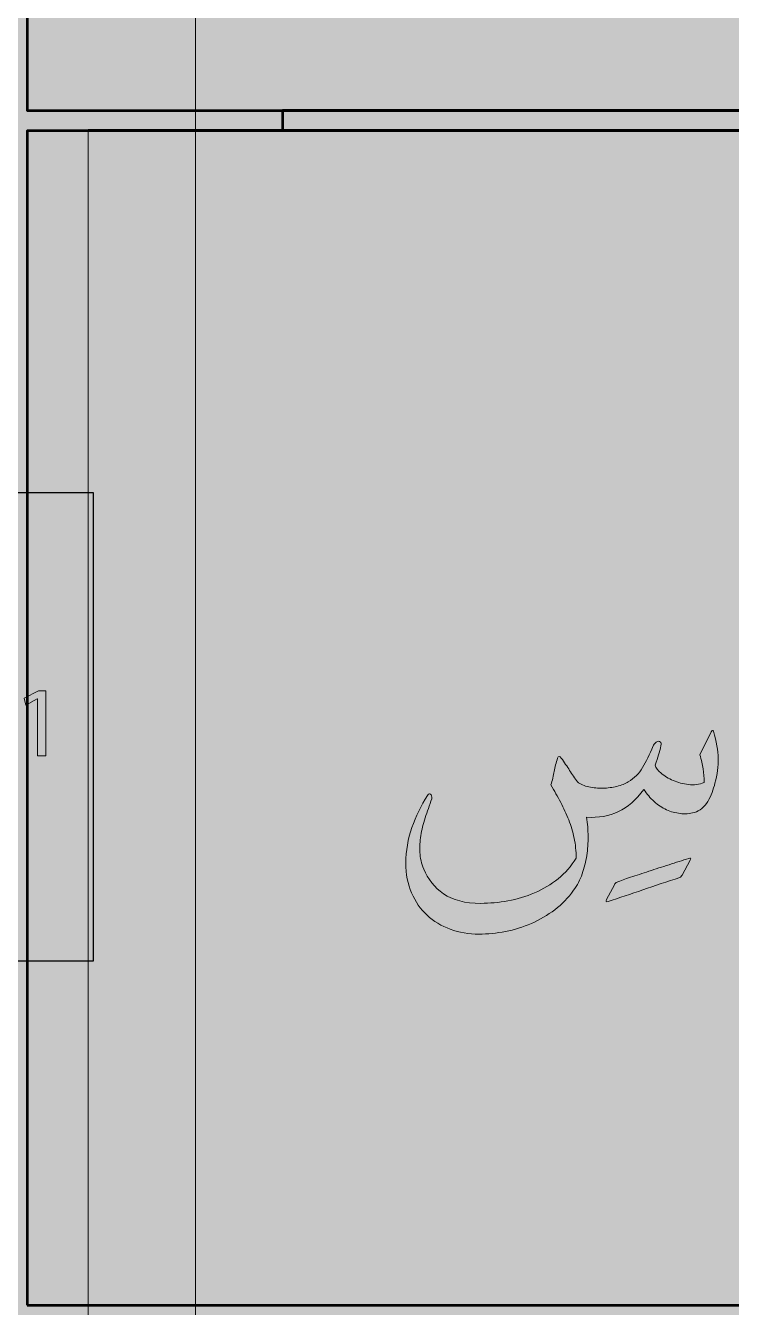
# Model space of a CAD drawing. Header units: inches. Extents: x -1481 to -429, y -1676 to -696.
# Drawn here: x -911.9 to -892.51, y -832.57 to -797.36 of the extents above; entities that cross this region are included whole.
import ezdxf

# ---------------------------------------------------------------- set-up
doc = ezdxf.new("R2010")
doc.units = ezdxf.units.IN
doc.header["$MEASUREMENT"] = 0
doc.layers.add('Layer 1', color=7, linetype='Continuous')
picture_1 = doc.add_image_def('image7.png', size_in_pixel=(53, 195))

# ---------------------------------------------------------------- blocks, each defined once
blk = doc.blocks.new('block 233')
at = {"layer": 'Layer 1', "true_color": 0x009344}
h = blk.add_hatch(color=114, dxfattribs=at)
h.dxf.hatch_style = 2
h.paths.add_polyline_path([(-693.785, -985.727), (-933.785, -985.727), (-933.785, -695.727), (-693.785, -695.727)])
blk = doc.blocks.new('block 299')
at = {"layer": 'Layer 1', "lineweight": 0}
blk.add_lwpolyline([(-910.189, -800.206), (-756.124, -800.206), (-756.124, -962.906), (-910.189, -962.906), (-910.189, -800.206)], dxfattribs=at)
at = {"layer": 'Layer 1', "color": 40, "lineweight": 30, "true_color": 0xf9a01b}
blk.add_open_spline([(-895.75, -776.717), (-895.75, -776.717), (-873.134, -776.717), (-873.134, -776.717), (-873.134, -776.717), (-873.134, -979.845), (-873.134, -979.845), (-873.134, -979.845), (-912.197, -979.845), (-912.197, -979.845), (-912.197, -979.845), (-912.197, -792.342), (-912.197, -792.342), (-912.197, -783.712), (-904.833, -776.717), (-895.75, -776.717)], degree=3, knots=[0, 0, 0, 0, 1, 1, 1, 2, 2, 2, 3, 3, 3, 4, 4, 4, 5, 5, 5, 5], dxfattribs=at)
blk = doc.blocks.new('block 298')
at = {"layer": 'Layer 1', "true_color": 0x49c6ea}
h = blk.add_hatch(color=133, dxfattribs=at)
h.dxf.hatch_style = 2
h.paths.add_polyline_path([(-918.978, -972.482), (-748.663, -972.482), (-748.663, -755.291), (-918.978, -755.291)])
h = blk.add_hatch(color=133, dxfattribs=at)
h.dxf.hatch_style = 2
h.paths.add_polyline_path([(-907.24, -967.404), (-761.143, -967.404), (-761.143, -765.838), (-907.24, -765.838)])
at = {"layer": 'Layer 1', "true_color": 0xffed96}
h = blk.add_hatch(color=41, dxfattribs=at)
h.dxf.hatch_style = 2
h.paths.add_polyline_path([(-756.165, -783.387), (-911.867, -783.387), (-911.867, -799.689), (-756.165, -799.689)])
at = {"layer": 'Layer 1', "true_color": 0xfff4c8}
h = blk.add_hatch(color=254, dxfattribs=at)
h.dxf.hatch_style = 2
h.paths.add_polyline_path([(-756.165, -799.689), (-904.844, -799.689), (-904.844, -800.24), (-756.165, -800.24)])
h = blk.add_hatch(color=254, dxfattribs=at)
h.dxf.hatch_style = 2
h.paths.add_polyline_path([(-911.867, -832.51), (-756.164, -832.51), (-756.164, -800.247), (-911.867, -800.247)])
at = {"layer": 'Layer 1', "lineweight": 0}
for points in [[(-907.24, -967.404), (-761.143, -967.404), (-761.143, -765.838), (-907.24, -765.838), (-907.24, -967.404)], [(-756.165, -783.387), (-911.867, -783.387), (-911.867, -799.689), (-756.165, -799.689), (-756.165, -783.387)], [(-756.165, -799.689), (-904.844, -799.689), (-904.844, -800.24), (-756.165, -800.24), (-756.165, -799.689)], [(-911.867, -832.51), (-756.164, -832.51), (-756.164, -800.247), (-911.867, -800.247), (-911.867, -832.51)]]:
    blk.add_lwpolyline(points, dxfattribs=at)
at = {"layer": 'Layer 1', "color": 44, "lineweight": 53, "true_color": 0xaf7e09}
for points in [[(-756.165, -783.387), (-911.867, -783.387), (-911.867, -799.689), (-756.165, -799.689), (-756.165, -783.387)], [(-756.165, -799.689), (-904.844, -799.689), (-904.844, -800.24), (-756.165, -800.24), (-756.165, -799.689)], [(-911.867, -832.51), (-756.164, -832.51), (-756.164, -800.247), (-911.867, -800.247), (-911.867, -832.51)]]:
    blk.add_lwpolyline(points, dxfattribs=at)
at = {"layer": 'Layer 1'}
blk.add_blockref('block 299', (0, 0), dxfattribs=at)
blk = doc.blocks.new('block 355')
at = {"layer": 'Layer 1', "true_color": 0x231f20}
h = blk.add_hatch(color=250, dxfattribs=at)
h.dxf.hatch_style = 2
edge = h.paths.add_edge_path()
edge.add_spline(control_points=[(-893.926, -820.765), (-894.269, -820.875), (-894.606, -820.988), (-894.939, -821.102), (-895.271, -821.216), (-895.59, -821.323), (-895.894, -821.423), (-895.95, -821.441), (-895.964, -821.423), (-895.936, -821.37), (-895.936, -821.37), (-895.721, -820.963), (-895.721, -820.963), (-895.71, -820.942), (-895.701, -820.925), (-895.692, -820.915), (-895.683, -820.904), (-895.668, -820.895), (-895.647, -820.888), (-895.553, -820.852), (-895.429, -820.809), (-895.275, -820.757), (-895.121, -820.705), (-894.954, -820.65), (-894.773, -820.591), (-894.593, -820.532), (-894.409, -820.472), (-894.22, -820.411), (-894.031, -820.351), (-893.851, -820.294), (-893.679, -820.24), (-893.651, -820.229), (-893.634, -820.227), (-893.627, -820.232), (-893.62, -820.237), (-893.623, -820.254), (-893.637, -820.283), (-893.637, -820.283), (-893.863, -820.701), (-893.863, -820.701), (-893.873, -820.715), (-893.883, -820.728), (-893.892, -820.741), (-893.9, -820.753), (-893.912, -820.761), (-893.926, -820.765)], knot_values=[0, 0, 0, 0, 1, 1, 1, 2, 2, 2, 3, 3, 3, 4, 4, 4, 5, 5, 5, 6, 6, 6, 7, 7, 7, 8, 8, 8, 9, 9, 9, 10, 10, 10, 11, 11, 11, 12, 12, 12, 13, 13, 13, 14, 14, 14, 15, 15, 15, 15], degree=3, periodic=1)
at = {"layer": 'Layer 1', "lineweight": 0}
blk.add_open_spline([(-893.926, -820.765), (-894.269, -820.875), (-894.606, -820.988), (-894.939, -821.102), (-895.271, -821.216), (-895.59, -821.323), (-895.894, -821.423), (-895.95, -821.441), (-895.964, -821.423), (-895.936, -821.37), (-895.936, -821.37), (-895.721, -820.963), (-895.721, -820.963), (-895.71, -820.942), (-895.701, -820.925), (-895.692, -820.915), (-895.683, -820.904), (-895.668, -820.895), (-895.647, -820.888), (-895.553, -820.852), (-895.429, -820.809), (-895.275, -820.757), (-895.121, -820.705), (-894.954, -820.65), (-894.773, -820.591), (-894.593, -820.532), (-894.409, -820.472), (-894.22, -820.411), (-894.031, -820.351), (-893.851, -820.294), (-893.679, -820.24), (-893.651, -820.229), (-893.634, -820.227), (-893.627, -820.232), (-893.62, -820.237), (-893.623, -820.254), (-893.637, -820.283), (-893.637, -820.283), (-893.863, -820.701), (-893.863, -820.701), (-893.873, -820.715), (-893.883, -820.728), (-893.892, -820.741), (-893.9, -820.753), (-893.912, -820.761), (-893.926, -820.765)], degree=3, knots=[0, 0, 0, 0, 1, 1, 1, 2, 2, 2, 3, 3, 3, 4, 4, 4, 5, 5, 5, 6, 6, 6, 7, 7, 7, 8, 8, 8, 9, 9, 9, 10, 10, 10, 11, 11, 11, 12, 12, 12, 13, 13, 13, 14, 14, 14, 15, 15, 15, 15], dxfattribs=at)
blk = doc.blocks.new('block 364')
at = {"layer": 'Layer 1', "lineweight": 0}
blk.add_lwpolyline([(-913.532, -823.058), (-910.05, -823.058), (-910.05, -810.182), (-913.532, -810.182), (-913.532, -823.058)], dxfattribs=at)
at = {"layer": 'Layer 1'}
image = blk.add_image(picture_1, insert=(-913.532, -823.058), size_in_units=(3.483, 12.876), dxfattribs=at)
blk = doc.blocks.new('block 365')
at = {"layer": 'Layer 1', "true_color": 0x231f20}
h = blk.add_hatch(color=250, dxfattribs=at)
h.dxf.hatch_style = 2
h.paths.add_polyline_path([(-911.582, -815.856), (-911.587, -815.856), (-911.899, -816.024), (-911.945, -815.839), (-911.554, -815.63), (-911.347, -815.63), (-911.347, -817.421), (-911.582, -817.421)])
at = {"layer": 'Layer 1', "lineweight": 0}
blk.add_lwpolyline([(-911.582, -815.856), (-911.587, -815.856), (-911.899, -816.024), (-911.945, -815.839), (-911.554, -815.63), (-911.347, -815.63), (-911.347, -817.421), (-911.582, -817.421), (-911.582, -815.856)], dxfattribs=at)
blk = doc.blocks.new('block 297')
at = {"layer": 'Layer 1', "true_color": 0x231f20}
h = blk.add_hatch(color=250, dxfattribs=at)
h.dxf.hatch_style = 2
edge = h.paths.add_edge_path()
edge.add_spline(control_points=[(-896.736, -818.138), (-896.652, -818.202), (-896.547, -818.248), (-896.421, -818.275), (-896.295, -818.301), (-896.166, -818.313), (-896.035, -818.309), (-895.904, -818.306), (-895.776, -818.289), (-895.652, -818.259), (-895.528, -818.228), (-895.424, -818.186), (-895.34, -818.133), (-895.172, -818.033), (-895.041, -817.903), (-894.946, -817.742), (-894.852, -817.581), (-894.755, -817.383), (-894.657, -817.148), (-894.643, -817.112), (-894.623, -817.083), (-894.594, -817.059), (-894.566, -817.036), (-894.539, -817.023), (-894.513, -817.019), (-894.487, -817.016), (-894.466, -817.023), (-894.45, -817.041), (-894.434, -817.059), (-894.432, -817.091), (-894.442, -817.137), (-894.463, -817.23), (-894.485, -817.315), (-894.508, -817.394), (-894.531, -817.472), (-894.561, -817.567), (-894.6, -817.678), (-894.586, -817.746), (-894.532, -817.819), (-894.44, -817.897), (-894.347, -817.976), (-894.235, -818.043), (-894.104, -818.098), (-893.973, -818.153), (-893.832, -818.19), (-893.681, -818.208), (-893.531, -818.226), (-893.389, -818.208), (-893.256, -818.154), (-893.256, -818.019), (-893.265, -817.893), (-893.282, -817.777), (-893.3, -817.661), (-893.33, -817.531), (-893.372, -817.389), (-893.372, -817.389), (-893.062, -816.757), (-893.062, -816.757), (-893.037, -816.711), (-893.016, -816.707), (-892.999, -816.746), (-892.915, -817.028), (-892.871, -817.276), (-892.868, -817.49), (-892.864, -817.704), (-892.894, -817.931), (-892.957, -818.17), (-892.978, -818.256), (-893.005, -818.342), (-893.038, -818.43), (-893.072, -818.517), (-893.111, -818.598), (-893.156, -818.673), (-893.202, -818.748), (-893.255, -818.813), (-893.316, -818.866), (-893.378, -818.92), (-893.447, -818.957), (-893.524, -818.979), (-893.653, -819.011), (-893.783, -819.02), (-893.912, -819.005), (-894.042, -818.991), (-894.167, -818.956), (-894.287, -818.901), (-894.408, -818.846), (-894.522, -818.771), (-894.629, -818.676), (-894.735, -818.582), (-894.829, -818.472), (-894.909, -818.347), (-895.123, -818.629), (-895.357, -818.831), (-895.613, -818.954), (-895.868, -819.078), (-896.159, -819.128), (-896.484, -819.107), (-896.459, -819.282), (-896.446, -819.458), (-896.445, -819.634), (-896.443, -819.811), (-896.455, -819.986), (-896.481, -820.159), (-896.508, -820.332), (-896.55, -820.5), (-896.607, -820.662), (-896.665, -820.825), (-896.743, -820.975), (-896.841, -821.115), (-896.988, -821.318), (-897.161, -821.496), (-897.36, -821.647), (-897.56, -821.799), (-897.773, -821.925), (-898.001, -822.025), (-898.232, -822.125), (-898.47, -822.199), (-898.715, -822.247), (-898.959, -822.295), (-899.203, -822.319), (-899.444, -822.319), (-899.724, -822.319), (-899.986, -822.274), (-900.231, -822.185), (-900.476, -822.096), (-900.689, -821.968), (-900.869, -821.8), (-901.049, -821.632), (-901.192, -821.428), (-901.297, -821.187), (-901.402, -820.946), (-901.454, -820.672), (-901.454, -820.365), (-901.454, -820.03), (-901.399, -819.706), (-901.289, -819.393), (-901.179, -819.081), (-901.034, -818.786), (-900.856, -818.507), (-900.835, -818.475), (-900.817, -818.46), (-900.801, -818.462), (-900.785, -818.464), (-900.772, -818.474), (-900.761, -818.491), (-900.751, -818.509), (-900.744, -818.53), (-900.74, -818.553), (-900.737, -818.576), (-900.737, -818.591), (-900.74, -818.598), (-900.807, -818.78), (-900.867, -818.955), (-900.922, -819.123), (-900.976, -819.291), (-901.016, -819.453), (-901.042, -819.61), (-901.068, -819.767), (-901.077, -819.922), (-901.068, -820.073), (-901.06, -820.225), (-901.024, -820.378), (-900.961, -820.531), (-900.849, -820.809), (-900.668, -821.036), (-900.418, -821.211), (-900.168, -821.386), (-899.825, -821.473), (-899.392, -821.473), (-899.147, -821.473), (-898.898, -821.45), (-898.646, -821.404), (-898.394, -821.357), (-898.151, -821.284), (-897.917, -821.184), (-897.682, -821.084), (-897.466, -820.956), (-897.269, -820.799), (-897.071, -820.642), (-896.906, -820.453), (-896.773, -820.231), (-896.773, -820.039), (-896.791, -819.856), (-896.828, -819.683), (-896.864, -819.509), (-896.914, -819.343), (-896.977, -819.182), (-897.04, -819.018), (-897.114, -818.857), (-897.198, -818.7), (-897.282, -818.543), (-897.371, -818.383), (-897.465, -818.218), (-897.427, -818.09), (-897.397, -817.966), (-897.376, -817.846), (-897.355, -817.727), (-897.324, -817.605), (-897.282, -817.48), (-897.271, -817.451), (-897.257, -817.438), (-897.24, -817.439), (-897.222, -817.441), (-897.203, -817.455), (-897.182, -817.48), (-897.098, -817.601), (-897.021, -817.715), (-896.951, -817.822), (-896.881, -817.929), (-896.809, -818.035), (-896.736, -818.138)], knot_values=[0, 0, 0, 0, 1, 1, 1, 2, 2, 2, 3, 3, 3, 4, 4, 4, 5, 5, 5, 6, 6, 6, 7, 7, 7, 8, 8, 8, 9, 9, 9, 10, 10, 10, 11, 11, 11, 12, 12, 12, 13, 13, 13, 14, 14, 14, 15, 15, 15, 16, 16, 16, 17, 17, 17, 18, 18, 18, 19, 19, 19, 20, 20, 20, 21, 21, 21, 22, 22, 22, 23, 23, 23, 24, 24, 24, 25, 25, 25, 26, 26, 26, 27, 27, 27, 28, 28, 28, 29, 29, 29, 30, 30, 30, 31, 31, 31, 32, 32, 32, 33, 33, 33, 34, 34, 34, 35, 35, 35, 36, 36, 36, 37, 37, 37, 38, 38, 38, 39, 39, 39, 40, 40, 40, 41, 41, 41, 42, 42, 42, 43, 43, 43, 44, 44, 44, 45, 45, 45, 46, 46, 46, 47, 47, 47, 48, 48, 48, 49, 49, 49, 50, 50, 50, 51, 51, 51, 52, 52, 52, 53, 53, 53, 54, 54, 54, 55, 55, 55, 56, 56, 56, 57, 57, 57, 58, 58, 58, 59, 59, 59, 60, 60, 60, 61, 61, 61, 62, 62, 62, 63, 63, 63, 64, 64, 64, 65, 65, 65, 66, 66, 66, 67, 67, 67, 68, 68, 68, 69, 69, 69, 70, 70, 70, 70], degree=3, periodic=1)
edge = h.paths.add_edge_path()
edge.add_spline(control_points=[(-889.861, -818.636), (-889.756, -818.636), (-889.677, -818.681), (-889.625, -818.77), (-889.572, -818.859), (-889.545, -818.956), (-889.543, -819.062), (-889.542, -819.167), (-889.567, -819.263), (-889.619, -819.351), (-889.672, -819.438), (-889.752, -819.482), (-889.861, -819.482), (-889.871, -819.482), (-889.883, -819.482), (-889.895, -819.482), (-889.907, -819.482), (-889.92, -819.482), (-889.934, -819.482), (-890.249, -819.482), (-890.507, -819.423), (-890.708, -819.305), (-890.91, -819.187), (-891.07, -819.03), (-891.189, -818.834), (-891.329, -818.598), (-891.421, -818.344), (-891.464, -818.071), (-891.508, -817.798), (-891.544, -817.526), (-891.572, -817.255), (-891.603, -816.944), (-891.637, -816.634), (-891.672, -816.323), (-891.707, -816.013), (-891.742, -815.702), (-891.777, -815.392), (-891.812, -815.071), (-891.853, -814.747), (-891.9, -814.42), (-891.947, -814.094), (-892.023, -813.741), (-892.128, -813.363), (-892.135, -813.334), (-892.14, -813.313), (-892.144, -813.299), (-892.147, -813.284), (-892.146, -813.266), (-892.139, -813.245), (-892.139, -813.245), (-891.866, -812.544), (-891.866, -812.544), (-891.855, -812.519), (-891.84, -812.506), (-891.821, -812.506), (-891.802, -812.506), (-891.789, -812.519), (-891.782, -812.544), (-891.736, -812.747), (-891.694, -812.951), (-891.656, -813.157), (-891.617, -813.362), (-891.581, -813.584), (-891.546, -813.823), (-891.511, -814.059), (-891.477, -814.318), (-891.443, -814.602), (-891.41, -814.886), (-891.374, -815.208), (-891.336, -815.568), (-891.308, -815.818), (-891.281, -816.065), (-891.257, -816.307), (-891.232, -816.55), (-891.208, -816.793), (-891.183, -817.035), (-891.159, -817.228), (-891.133, -817.426), (-891.105, -817.629), (-891.077, -817.833), (-891.017, -818.02), (-890.926, -818.192), (-890.846, -818.338), (-890.729, -818.449), (-890.577, -818.524), (-890.425, -818.598), (-890.211, -818.636), (-889.934, -818.636), (-889.92, -818.636), (-889.907, -818.636), (-889.895, -818.636), (-889.883, -818.636), (-889.871, -818.636), (-889.861, -818.636)], knot_values=[0, 0, 0, 0, 1, 1, 1, 2, 2, 2, 3, 3, 3, 4, 4, 4, 5, 5, 5, 6, 6, 6, 7, 7, 7, 8, 8, 8, 9, 9, 9, 10, 10, 10, 11, 11, 11, 12, 12, 12, 13, 13, 13, 14, 14, 14, 15, 15, 15, 16, 16, 16, 17, 17, 17, 18, 18, 18, 19, 19, 19, 20, 20, 20, 21, 21, 21, 22, 22, 22, 23, 23, 23, 24, 24, 24, 25, 25, 25, 26, 26, 26, 27, 27, 27, 28, 28, 28, 29, 29, 29, 30, 30, 30, 31, 31, 31, 31], degree=3, periodic=1)
at = {"layer": 'Layer 1', "lineweight": 0}
blk.add_open_spline([(-896.736, -818.138), (-896.652, -818.202), (-896.547, -818.248), (-896.421, -818.275), (-896.295, -818.301), (-896.166, -818.313), (-896.035, -818.309), (-895.904, -818.306), (-895.776, -818.289), (-895.652, -818.259), (-895.528, -818.228), (-895.424, -818.186), (-895.34, -818.133), (-895.172, -818.033), (-895.041, -817.903), (-894.946, -817.742), (-894.852, -817.581), (-894.755, -817.383), (-894.657, -817.148), (-894.643, -817.112), (-894.623, -817.083), (-894.594, -817.059), (-894.566, -817.036), (-894.539, -817.023), (-894.513, -817.019), (-894.487, -817.016), (-894.466, -817.023), (-894.45, -817.041), (-894.434, -817.059), (-894.432, -817.091), (-894.442, -817.137), (-894.463, -817.23), (-894.485, -817.315), (-894.508, -817.394), (-894.531, -817.472), (-894.561, -817.567), (-894.6, -817.678), (-894.586, -817.746), (-894.532, -817.819), (-894.44, -817.897), (-894.347, -817.976), (-894.235, -818.043), (-894.104, -818.098), (-893.973, -818.153), (-893.832, -818.19), (-893.681, -818.208), (-893.531, -818.226), (-893.389, -818.208), (-893.256, -818.154), (-893.256, -818.019), (-893.265, -817.893), (-893.282, -817.777), (-893.3, -817.661), (-893.33, -817.531), (-893.372, -817.389), (-893.372, -817.389), (-893.062, -816.757), (-893.062, -816.757), (-893.037, -816.711), (-893.016, -816.707), (-892.999, -816.746), (-892.915, -817.028), (-892.871, -817.276), (-892.868, -817.49), (-892.864, -817.704), (-892.894, -817.931), (-892.957, -818.17), (-892.978, -818.256), (-893.005, -818.342), (-893.038, -818.43), (-893.072, -818.517), (-893.111, -818.598), (-893.156, -818.673), (-893.202, -818.748), (-893.255, -818.813), (-893.316, -818.866), (-893.378, -818.92), (-893.447, -818.957), (-893.524, -818.979), (-893.653, -819.011), (-893.783, -819.02), (-893.912, -819.005), (-894.042, -818.991), (-894.167, -818.956), (-894.287, -818.901), (-894.408, -818.846), (-894.522, -818.771), (-894.629, -818.676), (-894.735, -818.582), (-894.829, -818.472), (-894.909, -818.347), (-895.123, -818.629), (-895.357, -818.831), (-895.613, -818.954), (-895.868, -819.078), (-896.159, -819.128), (-896.484, -819.107), (-896.459, -819.282), (-896.446, -819.458), (-896.445, -819.634), (-896.443, -819.811), (-896.455, -819.986), (-896.481, -820.159), (-896.508, -820.332), (-896.55, -820.5), (-896.607, -820.662), (-896.665, -820.825), (-896.743, -820.975), (-896.841, -821.115), (-896.988, -821.318), (-897.161, -821.496), (-897.36, -821.647), (-897.56, -821.799), (-897.773, -821.925), (-898.001, -822.025), (-898.232, -822.125), (-898.47, -822.199), (-898.715, -822.247), (-898.959, -822.295), (-899.203, -822.319), (-899.444, -822.319), (-899.724, -822.319), (-899.986, -822.274), (-900.231, -822.185), (-900.476, -822.096), (-900.689, -821.968), (-900.869, -821.8), (-901.049, -821.632), (-901.192, -821.428), (-901.297, -821.187), (-901.402, -820.946), (-901.454, -820.672), (-901.454, -820.365), (-901.454, -820.03), (-901.399, -819.706), (-901.289, -819.393), (-901.179, -819.081), (-901.034, -818.786), (-900.856, -818.507), (-900.835, -818.475), (-900.817, -818.46), (-900.801, -818.462), (-900.785, -818.464), (-900.772, -818.474), (-900.761, -818.491), (-900.751, -818.509), (-900.744, -818.53), (-900.74, -818.553), (-900.737, -818.576), (-900.737, -818.591), (-900.74, -818.598), (-900.807, -818.78), (-900.867, -818.955), (-900.922, -819.123), (-900.976, -819.291), (-901.016, -819.453), (-901.042, -819.61), (-901.068, -819.767), (-901.077, -819.922), (-901.068, -820.073), (-901.06, -820.225), (-901.024, -820.378), (-900.961, -820.531), (-900.849, -820.809), (-900.668, -821.036), (-900.418, -821.211), (-900.168, -821.386), (-899.825, -821.473), (-899.392, -821.473), (-899.147, -821.473), (-898.898, -821.45), (-898.646, -821.404), (-898.394, -821.357), (-898.151, -821.284), (-897.917, -821.184), (-897.682, -821.084), (-897.466, -820.956), (-897.269, -820.799), (-897.071, -820.642), (-896.906, -820.453), (-896.773, -820.231), (-896.773, -820.039), (-896.791, -819.856), (-896.828, -819.683), (-896.864, -819.509), (-896.914, -819.343), (-896.977, -819.182), (-897.04, -819.018), (-897.114, -818.857), (-897.198, -818.7), (-897.282, -818.543), (-897.371, -818.383), (-897.465, -818.218), (-897.427, -818.09), (-897.397, -817.966), (-897.376, -817.846), (-897.355, -817.727), (-897.324, -817.605), (-897.282, -817.48), (-897.271, -817.451), (-897.257, -817.438), (-897.24, -817.439), (-897.222, -817.441), (-897.203, -817.455), (-897.182, -817.48), (-897.098, -817.601), (-897.021, -817.715), (-896.951, -817.822), (-896.881, -817.929), (-896.809, -818.035), (-896.736, -818.138)], degree=3, knots=[0, 0, 0, 0, 1, 1, 1, 2, 2, 2, 3, 3, 3, 4, 4, 4, 5, 5, 5, 6, 6, 6, 7, 7, 7, 8, 8, 8, 9, 9, 9, 10, 10, 10, 11, 11, 11, 12, 12, 12, 13, 13, 13, 14, 14, 14, 15, 15, 15, 16, 16, 16, 17, 17, 17, 18, 18, 18, 19, 19, 19, 20, 20, 20, 21, 21, 21, 22, 22, 22, 23, 23, 23, 24, 24, 24, 25, 25, 25, 26, 26, 26, 27, 27, 27, 28, 28, 28, 29, 29, 29, 30, 30, 30, 31, 31, 31, 32, 32, 32, 33, 33, 33, 34, 34, 34, 35, 35, 35, 36, 36, 36, 37, 37, 37, 38, 38, 38, 39, 39, 39, 40, 40, 40, 41, 41, 41, 42, 42, 42, 43, 43, 43, 44, 44, 44, 45, 45, 45, 46, 46, 46, 47, 47, 47, 48, 48, 48, 49, 49, 49, 50, 50, 50, 51, 51, 51, 52, 52, 52, 53, 53, 53, 54, 54, 54, 55, 55, 55, 56, 56, 56, 57, 57, 57, 58, 58, 58, 59, 59, 59, 60, 60, 60, 61, 61, 61, 62, 62, 62, 63, 63, 63, 64, 64, 64, 65, 65, 65, 66, 66, 66, 67, 67, 67, 68, 68, 68, 69, 69, 69, 70, 70, 70, 70], dxfattribs=at)
at = {"layer": 'Layer 1'}
for name in ['block 298', 'block 364', 'block 365', 'block 355']:
    blk.add_blockref(name, (0, 0), dxfattribs=at)

msp = doc.modelspace()

# ---------------------------------------------------------------- hatches: boundary and pattern name
at = {"layer": 'Layer 1', "true_color": 0x006738}
h = msp.add_hatch(color=116, dxfattribs=at)
h.dxf.hatch_style = 2
h.paths.add_polyline_path([(-749.015, -970.727), (-919.015, -970.727), (-919.015, -752.351), (-749.015, -752.351)])

# ---------------------------------------------------------------- block references
at = {"layer": 'Layer 1'}
for name in ['block 233', 'block 297']:
    msp.add_blockref(name, (0, 0), dxfattribs=at)

doc.saveas('drawing.dxf')
